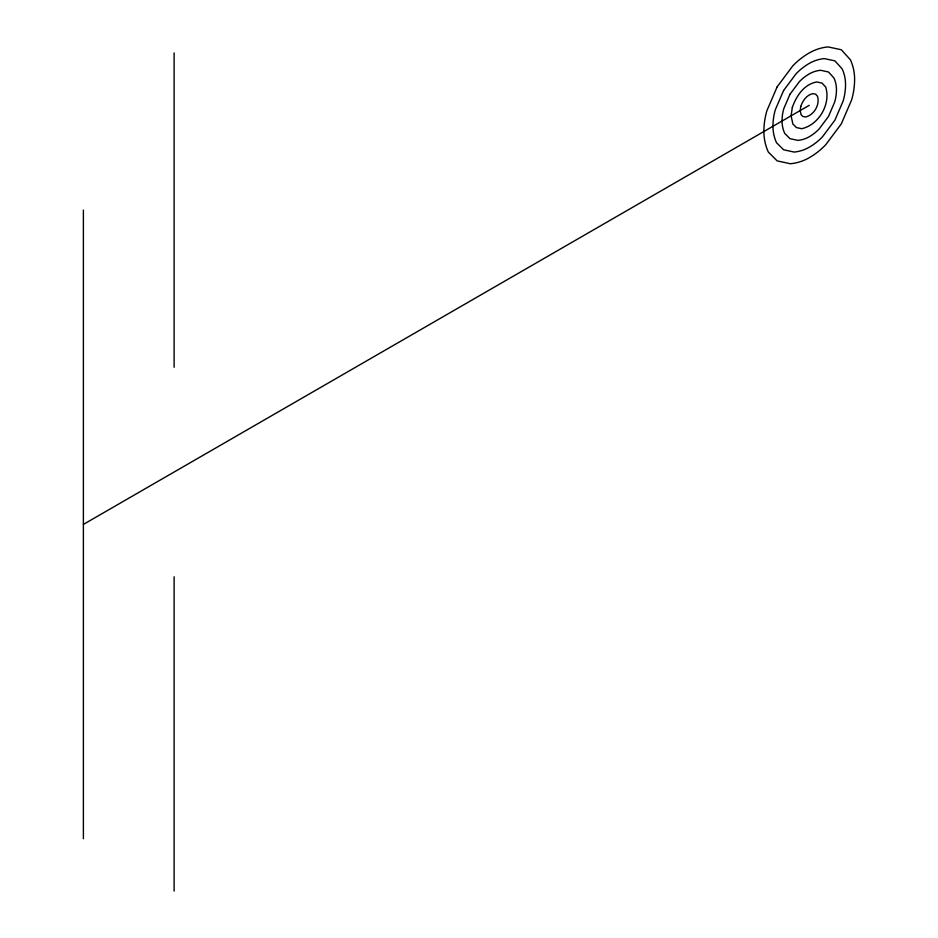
<?xml version="1.0" encoding="UTF-8"?>
<svg xmlns="http://www.w3.org/2000/svg" width="938" height="938" viewBox="0 0 938 938"><rect width="100%" height="100%" fill="white"/><g stroke="black" fill="none" stroke-linecap="round" stroke-linejoin="round"><path stroke-width="1.41" d="M83.388 524.412L809.248 105.326M174.116 52.938L174.116 367.25M174.116 576.788L174.116 891.1M83.388 210.1L83.388 838.713M792.317 107.448L791.097 115.808L792.868 124.004L796.421 127.556L801.732 128.705C818.944 124.836 830.986 103.977 825.733 87.128L822.075 83.107L816.764 81.958C804.077 84.197 796.28 96.098 792.317 107.448M800.782 106.393L800.173 110.567L801.064 114.659L802.834 116.441L805.496 117.016C814.102 115.081 820.117 104.657 817.49 96.227L815.661 94.21L813.012 93.648C806.668 94.761 802.764 100.718 800.782 106.393M777.168 86.812L766.921 110.637A73.316 73.316 0 0 0 763.884 131.519A49.702 49.702 0 0 0 768.304 152.015L777.168 160.89L790.453 163.751A46.806 46.806 0 0 0 809.248 157.713A73.316 73.316 0 0 0 825.815 144.64L841.327 123.851L851.575 100.026A73.316 73.316 0 0 0 854.612 79.132A46.806 46.806 0 0 0 850.449 59.844L841.327 49.761L828.043 46.9A46.806 46.806 0 0 0 809.248 52.938A73.316 73.316 0 0 0 792.68 66.012L777.168 86.812M783.582 90.517L775.386 109.57A58.648 58.648 0 0 0 772.959 126.278A39.759 39.759 0 0 0 776.488 142.67L783.582 149.775L794.216 152.073A37.45 37.45 0 0 0 809.248 147.231A58.648 58.648 0 0 0 822.509 136.772L834.914 120.146L843.11 101.081A58.648 58.648 0 0 0 845.537 84.373A37.45 37.45 0 0 0 842.218 68.943L834.914 60.876L824.279 58.59A37.45 37.45 0 0 0 809.248 63.421A58.648 58.648 0 0 0 795.999 73.879L783.582 90.517M790.007 94.21L783.851 108.515A43.992 43.992 0 0 0 782.034 121.049A29.828 29.828 0 0 0 784.684 133.337L790.007 138.672L797.98 140.383A28.081 28.081 0 0 0 809.248 136.76A43.992 43.992 0 0 0 819.191 128.916L828.5 116.441L834.644 102.148A43.992 43.992 0 0 0 836.473 89.614A28.081 28.081 0 0 0 833.976 78.03L828.5 71.992L820.527 70.268A28.081 28.081 0 0 0 809.248 73.903A43.992 43.992 0 0 0 799.305 81.747L790.007 94.21"/></g></svg>
